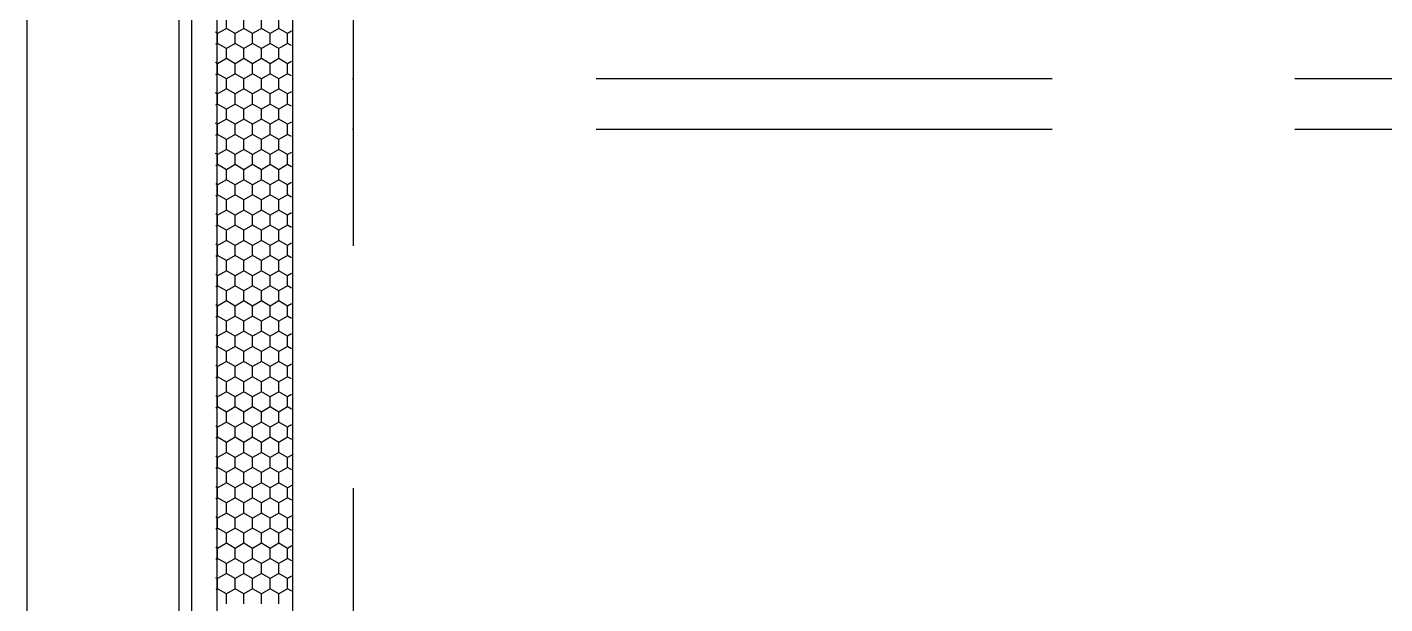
# Model space of a CAD drawing. Extents: x -1029 to 10077, y -1395 to 3524.
# Drawn here: x 575.5 to 844.1, y -486.5 to -372.3 of the extents above; entities that cross this region are included whole.
import ezdxf

# ---------------------------------------------------------------- set-up
doc = ezdxf.new("R2010")
doc.units = 0
doc.header["$LTSCALE"] = 60
doc.header["$MEASUREMENT"] = 0
doc.linetypes.add('A01$0$D1_Achse', pattern=[2.3, 0, -0.8, 1.5, 0])
for name, color, linetype in [('A01$0$D1_01 Fassadenelemente', 7, 'CONTINUOUS'), ('A01$0$D1_09 Schraffuren', 7, 'CONTINUOUS'), ('A01$0$D1_10 Gelände', 7, 'CONTINUOUS')]:
    doc.layers.add(name, color=color, linetype=linetype)

msp = doc.modelspace()

# ---------------------------------------------------------------- linework, layer by layer
at = {"layer": 'A01$0$D1_01 Fassadenelemente', "color": 252, "linetype": 'Continuous'}
for p, q in [((605.5, 0), (605.5, -711.5)), ((608, 0), (608, -709)), ((613, 0), (613, -704)), ((628, 0), (628, -674)), ((575.5, -1395.23), (575.5, -10))]:
    msp.add_line(p, q, dxfattribs=at)
at = {"layer": 'A01$0$D1_09 Schraffuren', "color": 252}
for p, q in [((614.92, -372.54), (614.92, -370.54)), ((618.38, -372.54), (618.38, -370.54)), ((621.85, -372.54), (621.85, -370.54)), ((625.31, -372.54), (625.31, -370.54)), ((613.19, -373.54), (612.78, -373.3)), ((614.92, -372.54), (613.19, -373.54)), ((616.65, -373.54), (614.92, -372.54)), ((618.38, -372.54), (616.65, -373.54)), ((620.11, -373.54), (618.38, -372.54)), ((621.85, -372.54), (620.11, -373.54)), ((623.58, -373.54), (621.85, -372.54)), ((625.31, -372.54), (623.58, -373.54)), ((627.04, -373.54), (625.31, -372.54)), ((627.78, -373.11), (627.04, -373.54)), ((613.19, -375.54), (612.78, -375.77)), ((613.19, -375.54), (613.19, -373.54)), ((614.92, -376.54), (613.19, -375.54)), ((616.65, -375.54), (614.92, -376.54)), ((616.65, -375.54), (616.65, -373.54)), ((618.38, -376.54), (616.65, -375.54)), ((620.11, -375.54), (618.38, -376.54)), ((620.11, -375.54), (620.11, -373.54)), ((621.85, -376.54), (620.11, -375.54)), ((623.58, -375.54), (621.85, -376.54)), ((623.58, -375.54), (623.58, -373.54)), ((625.31, -376.54), (623.58, -375.54)), ((627.04, -375.54), (625.31, -376.54)), ((627.04, -375.54), (627.04, -373.54)), ((627.78, -375.96), (627.04, -375.54)), ((614.92, -378.54), (613.19, -379.54)), ((614.92, -378.54), (614.92, -376.54)), ((616.65, -379.54), (614.92, -378.54)), ((618.38, -378.54), (616.65, -379.54)), ((618.38, -378.54), (618.38, -376.54)), ((620.11, -379.54), (618.38, -378.54)), ((621.85, -378.54), (620.11, -379.54)), ((621.85, -378.54), (621.85, -376.54)), ((623.58, -379.54), (621.85, -378.54)), ((625.31, -378.54), (623.58, -379.54)), ((625.31, -378.54), (625.31, -376.54)), ((627.04, -379.54), (625.31, -378.54)), ((613.19, -379.54), (612.78, -379.3)), ((613.19, -381.54), (613.19, -379.54)), ((616.65, -381.54), (616.65, -379.54)), ((620.11, -381.54), (620.11, -379.54)), ((623.58, -381.54), (623.58, -379.54)), ((627.78, -379.11), (627.04, -379.54)), ((627.04, -381.54), (627.04, -379.54)), ((613.19, -381.54), (612.78, -381.77)), ((614.92, -382.54), (613.19, -381.54)), ((616.65, -381.54), (614.92, -382.54)), ((614.92, -384.54), (614.92, -382.54)), ((618.38, -382.54), (616.65, -381.54)), ((620.11, -381.54), (618.38, -382.54)), ((618.38, -384.54), (618.38, -382.54)), ((621.85, -382.54), (620.11, -381.54)), ((623.58, -381.54), (621.85, -382.54)), ((621.85, -384.54), (621.85, -382.54)), ((625.31, -382.54), (623.58, -381.54)), ((627.04, -381.54), (625.31, -382.54)), ((625.31, -384.54), (625.31, -382.54)), ((627.78, -381.96), (627.04, -381.54)), ((613.19, -385.54), (612.79, -385.3)), ((614.92, -384.54), (613.19, -385.54)), ((613.19, -387.54), (613.19, -385.54)), ((616.65, -385.54), (614.92, -384.54)), ((618.38, -384.54), (616.65, -385.54)), ((616.65, -387.54), (616.65, -385.54)), ((620.11, -385.54), (618.38, -384.54)), ((621.85, -384.54), (620.11, -385.54)), ((620.11, -387.54), (620.11, -385.54)), ((623.58, -385.54), (621.85, -384.54)), ((625.31, -384.54), (623.58, -385.54)), ((623.58, -387.54), (623.58, -385.54)), ((627.04, -385.54), (625.31, -384.54)), ((627.79, -385.11), (627.04, -385.54)), ((627.04, -387.54), (627.04, -385.54)), ((613.19, -387.54), (612.79, -387.76)), ((614.92, -388.54), (613.19, -387.54)), ((616.65, -387.54), (614.92, -388.54)), ((614.92, -390.54), (614.92, -388.54)), ((618.38, -388.54), (616.65, -387.54)), ((620.11, -387.54), (618.38, -388.54)), ((618.38, -390.54), (618.38, -388.54)), ((621.85, -388.54), (620.11, -387.54)), ((623.58, -387.54), (621.85, -388.54)), ((621.85, -390.54), (621.85, -388.54)), ((625.31, -388.54), (623.58, -387.54)), ((627.04, -387.54), (625.31, -388.54)), ((625.31, -390.54), (625.31, -388.54)), ((627.79, -387.97), (627.04, -387.54)), ((613.19, -391.54), (612.79, -391.31)), ((614.92, -390.54), (613.19, -391.54)), ((613.19, -393.54), (613.19, -391.54)), ((616.65, -391.54), (614.92, -390.54)), ((618.38, -390.54), (616.65, -391.54)), ((616.65, -393.54), (616.65, -391.54)), ((620.11, -391.54), (618.38, -390.54)), ((621.85, -390.54), (620.11, -391.54)), ((620.11, -393.54), (620.11, -391.54)), ((623.58, -391.54), (621.85, -390.54)), ((625.31, -390.54), (623.58, -391.54)), ((623.58, -393.54), (623.58, -391.54)), ((627.04, -391.54), (625.31, -390.54)), ((627.79, -391.1), (627.04, -391.54)), ((627.04, -393.54), (627.04, -391.54)), ((613.19, -393.54), (612.79, -393.76)), ((614.92, -394.54), (613.19, -393.54)), ((616.65, -393.54), (614.92, -394.54)), ((614.92, -396.54), (614.92, -394.54)), ((618.38, -394.54), (616.65, -393.54)), ((620.11, -393.54), (618.38, -394.54)), ((618.38, -396.54), (618.38, -394.54)), ((621.85, -394.54), (620.11, -393.54)), ((623.58, -393.54), (621.85, -394.54)), ((621.85, -396.54), (621.85, -394.54)), ((625.31, -394.54), (623.58, -393.54)), ((627.04, -393.54), (625.31, -394.54)), ((625.31, -396.54), (625.31, -394.54)), ((627.79, -393.97), (627.04, -393.54)), ((613.19, -397.54), (612.79, -397.31)), ((614.92, -396.54), (613.19, -397.54)), ((613.19, -399.54), (613.19, -397.54)), ((616.65, -397.54), (614.92, -396.54)), ((618.38, -396.54), (616.65, -397.54)), ((616.65, -399.54), (616.65, -397.54)), ((620.11, -397.54), (618.38, -396.54)), ((621.85, -396.54), (620.11, -397.54)), ((620.11, -399.54), (620.11, -397.54)), ((623.58, -397.54), (621.85, -396.54)), ((625.31, -396.54), (623.58, -397.54)), ((623.58, -399.54), (623.58, -397.54)), ((627.04, -397.54), (625.31, -396.54)), ((627.79, -397.1), (627.04, -397.54)), ((627.04, -399.54), (627.04, -397.54)), ((613.19, -399.54), (612.8, -399.76)), ((614.92, -400.54), (613.19, -399.54)), ((616.65, -399.54), (614.92, -400.54)), ((618.38, -400.54), (616.65, -399.54)), ((620.11, -399.54), (618.38, -400.54)), ((621.85, -400.54), (620.11, -399.54)), ((623.58, -399.54), (621.85, -400.54)), ((625.31, -400.54), (623.58, -399.54)), ((627.04, -399.54), (625.31, -400.54)), ((627.8, -399.97), (627.04, -399.54)), ((614.92, -402.54), (613.19, -403.54)), ((614.92, -402.54), (614.92, -400.54)), ((616.65, -403.54), (614.92, -402.54)), ((618.38, -402.54), (616.65, -403.54)), ((618.38, -402.54), (618.38, -400.54)), ((620.11, -403.54), (618.38, -402.54)), ((621.85, -402.54), (620.11, -403.54)), ((621.85, -402.54), (621.85, -400.54)), ((623.58, -403.54), (621.85, -402.54)), ((625.31, -402.54), (623.58, -403.54)), ((625.31, -402.54), (625.31, -400.54)), ((627.04, -403.54), (625.31, -402.54)), ((613.19, -403.54), (612.8, -403.31)), ((613.19, -405.54), (612.8, -405.76)), ((613.19, -405.54), (613.19, -403.54)), ((614.92, -406.54), (613.19, -405.54)), ((616.65, -405.54), (614.92, -406.54)), ((616.65, -405.54), (616.65, -403.54)), ((618.38, -406.54), (616.65, -405.54)), ((620.11, -405.54), (618.38, -406.54)), ((620.11, -405.54), (620.11, -403.54)), ((621.85, -406.54), (620.11, -405.54)), ((623.58, -405.54), (621.85, -406.54)), ((623.58, -405.54), (623.58, -403.54)), ((625.31, -406.54), (623.58, -405.54)), ((627.04, -405.54), (625.31, -406.54)), ((627.8, -403.1), (627.04, -403.54)), ((627.04, -405.54), (627.04, -403.54)), ((627.8, -405.97), (627.04, -405.54)), ((614.92, -408.54), (614.92, -406.54)), ((618.38, -408.54), (618.38, -406.54)), ((621.85, -408.54), (621.85, -406.54)), ((625.31, -408.54), (625.31, -406.54)), ((613.19, -409.54), (612.8, -409.31)), ((614.92, -408.54), (613.19, -409.54)), ((613.19, -411.54), (613.19, -409.54)), ((616.65, -409.54), (614.92, -408.54)), ((618.38, -408.54), (616.65, -409.54)), ((616.65, -411.54), (616.65, -409.54)), ((620.11, -409.54), (618.38, -408.54)), ((621.85, -408.54), (620.11, -409.54)), ((620.11, -411.54), (620.11, -409.54)), ((623.58, -409.54), (621.85, -408.54)), ((625.31, -408.54), (623.58, -409.54)), ((623.58, -411.54), (623.58, -409.54)), ((627.04, -409.54), (625.31, -408.54)), ((627.8, -409.1), (627.04, -409.54)), ((627.04, -411.54), (627.04, -409.54)), ((613.19, -411.54), (612.81, -411.75)), ((614.92, -412.54), (613.19, -411.54)), ((616.65, -411.54), (614.92, -412.54)), ((614.92, -414.54), (614.92, -412.54)), ((618.38, -412.54), (616.65, -411.54)), ((620.11, -411.54), (618.38, -412.54)), ((618.38, -414.54), (618.38, -412.54)), ((621.85, -412.54), (620.11, -411.54)), ((623.58, -411.54), (621.85, -412.54)), ((621.85, -414.54), (621.85, -412.54)), ((625.31, -412.54), (623.58, -411.54)), ((627.04, -411.54), (625.31, -412.54)), ((625.31, -414.54), (625.31, -412.54)), ((627.81, -411.98), (627.04, -411.54)), ((613.19, -415.54), (612.81, -415.32)), ((614.92, -414.54), (613.19, -415.54)), ((613.19, -417.54), (613.19, -415.54)), ((616.65, -415.54), (614.92, -414.54)), ((618.38, -414.54), (616.65, -415.54)), ((616.65, -417.54), (616.65, -415.54)), ((620.11, -415.54), (618.38, -414.54)), ((621.85, -414.54), (620.11, -415.54)), ((620.11, -417.54), (620.11, -415.54)), ((623.58, -415.54), (621.85, -414.54)), ((625.31, -414.54), (623.58, -415.54)), ((623.58, -417.54), (623.58, -415.54)), ((627.04, -415.54), (625.31, -414.54)), ((627.81, -415.09), (627.04, -415.54)), ((627.04, -417.54), (627.04, -415.54)), ((613.19, -417.54), (612.81, -417.75)), ((614.92, -418.54), (613.19, -417.54)), ((616.65, -417.54), (614.92, -418.54)), ((614.92, -420.54), (614.92, -418.54)), ((618.38, -418.54), (616.65, -417.54)), ((620.11, -417.54), (618.38, -418.54)), ((618.38, -420.54), (618.38, -418.54)), ((621.85, -418.54), (620.11, -417.54)), ((623.58, -417.54), (621.85, -418.54)), ((621.85, -420.54), (621.85, -418.54)), ((625.31, -418.54), (623.58, -417.54)), ((627.04, -417.54), (625.31, -418.54)), ((625.31, -420.54), (625.31, -418.54)), ((627.81, -417.98), (627.04, -417.54)), ((613.19, -421.54), (612.81, -421.32)), ((614.92, -420.54), (613.19, -421.54)), ((613.19, -423.54), (613.19, -421.54)), ((616.65, -421.54), (614.92, -420.54)), ((618.38, -420.54), (616.65, -421.54)), ((616.65, -423.54), (616.65, -421.54)), ((620.11, -421.54), (618.38, -420.54)), ((621.85, -420.54), (620.11, -421.54)), ((620.11, -423.54), (620.11, -421.54)), ((623.58, -421.54), (621.85, -420.54)), ((625.31, -420.54), (623.58, -421.54)), ((623.58, -423.54), (623.58, -421.54)), ((627.04, -421.54), (625.31, -420.54)), ((627.81, -421.09), (627.04, -421.54)), ((627.04, -423.54), (627.04, -421.54)), ((613.19, -423.54), (612.81, -423.75)), ((614.92, -424.54), (613.19, -423.54)), ((616.65, -423.54), (614.92, -424.54)), ((618.38, -424.54), (616.65, -423.54)), ((620.11, -423.54), (618.38, -424.54)), ((621.85, -424.54), (620.11, -423.54)), ((623.58, -423.54), (621.85, -424.54)), ((625.31, -424.54), (623.58, -423.54)), ((627.04, -423.54), (625.31, -424.54)), ((627.81, -423.98), (627.04, -423.54)), ((614.92, -426.54), (613.19, -427.54)), ((614.92, -426.54), (614.92, -424.54)), ((616.65, -427.54), (614.92, -426.54)), ((618.38, -426.54), (616.65, -427.54)), ((618.38, -426.54), (618.38, -424.54)), ((620.11, -427.54), (618.38, -426.54)), ((621.85, -426.54), (620.11, -427.54)), ((621.85, -426.54), (621.85, -424.54)), ((623.58, -427.54), (621.85, -426.54)), ((625.31, -426.54), (623.58, -427.54)), ((625.31, -426.54), (625.31, -424.54)), ((627.04, -427.54), (625.31, -426.54)), ((627.82, -427.09), (627.04, -427.54)), ((613.19, -427.54), (612.82, -427.32)), ((613.19, -429.54), (612.82, -429.75)), ((613.19, -429.54), (613.19, -427.54)), ((614.92, -430.54), (613.19, -429.54)), ((616.65, -429.54), (614.92, -430.54)), ((616.65, -429.54), (616.65, -427.54)), ((618.38, -430.54), (616.65, -429.54)), ((620.11, -429.54), (618.38, -430.54)), ((620.11, -429.54), (620.11, -427.54)), ((621.85, -430.54), (620.11, -429.54)), ((623.58, -429.54), (621.85, -430.54)), ((623.58, -429.54), (623.58, -427.54)), ((625.31, -430.54), (623.58, -429.54)), ((627.04, -429.54), (625.31, -430.54)), ((627.04, -429.54), (627.04, -427.54)), ((627.82, -429.98), (627.04, -429.54)), ((614.92, -432.54), (614.92, -430.54)), ((618.38, -432.54), (618.38, -430.54)), ((621.85, -432.54), (621.85, -430.54)), ((625.31, -432.54), (625.31, -430.54)), ((613.19, -433.54), (612.82, -433.33)), ((614.92, -432.54), (613.19, -433.54)), ((613.19, -435.54), (613.19, -433.54)), ((616.65, -433.54), (614.92, -432.54)), ((618.38, -432.54), (616.65, -433.54)), ((616.65, -435.54), (616.65, -433.54)), ((620.11, -433.54), (618.38, -432.54)), ((621.85, -432.54), (620.11, -433.54)), ((620.11, -435.54), (620.11, -433.54)), ((623.58, -433.54), (621.85, -432.54)), ((625.31, -432.54), (623.58, -433.54)), ((623.58, -435.54), (623.58, -433.54)), ((627.04, -433.54), (625.31, -432.54)), ((627.82, -433.08), (627.04, -433.54)), ((627.04, -435.54), (627.04, -433.54)), ((613.19, -435.54), (612.82, -435.74)), ((614.92, -436.54), (613.19, -435.54)), ((616.65, -435.54), (614.92, -436.54)), ((614.92, -438.54), (614.92, -436.54)), ((618.38, -436.54), (616.65, -435.54)), ((620.11, -435.54), (618.38, -436.54)), ((618.38, -438.54), (618.38, -436.54)), ((621.85, -436.54), (620.11, -435.54)), ((623.58, -435.54), (621.85, -436.54)), ((621.85, -438.54), (621.85, -436.54)), ((625.31, -436.54), (623.58, -435.54)), ((627.04, -435.54), (625.31, -436.54)), ((625.31, -438.54), (625.31, -436.54)), ((627.82, -435.99), (627.04, -435.54)), ((613.19, -439.54), (612.83, -439.33)), ((614.92, -438.54), (613.19, -439.54)), ((613.19, -441.54), (613.19, -439.54)), ((616.65, -439.54), (614.92, -438.54)), ((618.38, -438.54), (616.65, -439.54)), ((616.65, -441.54), (616.65, -439.54)), ((620.11, -439.54), (618.38, -438.54)), ((621.85, -438.54), (620.11, -439.54)), ((620.11, -441.54), (620.11, -439.54)), ((623.58, -439.54), (621.85, -438.54)), ((625.31, -438.54), (623.58, -439.54)), ((623.58, -441.54), (623.58, -439.54)), ((627.04, -439.54), (625.31, -438.54)), ((627.83, -439.08), (627.04, -439.54)), ((627.04, -441.54), (627.04, -439.54)), ((613.19, -441.54), (612.83, -441.74)), ((614.92, -442.54), (613.19, -441.54)), ((616.65, -441.54), (614.92, -442.54)), ((614.92, -444.54), (614.92, -442.54)), ((618.38, -442.54), (616.65, -441.54)), ((620.11, -441.54), (618.38, -442.54)), ((618.38, -444.54), (618.38, -442.54)), ((621.85, -442.54), (620.11, -441.54)), ((623.58, -441.54), (621.85, -442.54)), ((621.85, -444.54), (621.85, -442.54)), ((625.31, -442.54), (623.58, -441.54)), ((627.04, -441.54), (625.31, -442.54)), ((625.31, -444.54), (625.31, -442.54)), ((627.83, -441.99), (627.04, -441.54)), ((613.19, -445.54), (612.83, -445.33)), ((614.92, -444.54), (613.19, -445.54)), ((613.19, -447.54), (613.19, -445.54)), ((616.65, -445.54), (614.92, -444.54)), ((618.38, -444.54), (616.65, -445.54)), ((616.65, -447.54), (616.65, -445.54)), ((620.11, -445.54), (618.38, -444.54)), ((621.85, -444.54), (620.11, -445.54)), ((620.11, -447.54), (620.11, -445.54)), ((623.58, -445.54), (621.85, -444.54)), ((625.31, -444.54), (623.58, -445.54)), ((623.58, -447.54), (623.58, -445.54)), ((627.04, -445.54), (625.31, -444.54)), ((627.83, -445.08), (627.04, -445.54)), ((627.04, -447.54), (627.04, -445.54)), ((613.19, -447.54), (612.83, -447.74)), ((614.92, -448.54), (613.19, -447.54)), ((616.65, -447.54), (614.92, -448.54)), ((614.92, -450.54), (614.92, -448.54)), ((618.38, -448.54), (616.65, -447.54)), ((620.11, -447.54), (618.38, -448.54)), ((618.38, -450.54), (618.38, -448.54)), ((621.85, -448.54), (620.11, -447.54)), ((623.58, -447.54), (621.85, -448.54)), ((621.85, -450.54), (621.85, -448.54)), ((625.31, -448.54), (623.58, -447.54)), ((627.04, -447.54), (625.31, -448.54)), ((625.31, -450.54), (625.31, -448.54)), ((627.83, -447.99), (627.04, -447.54)), ((614.92, -450.54), (613.19, -451.54)), ((616.65, -451.54), (614.92, -450.54)), ((618.38, -450.54), (616.65, -451.54)), ((620.11, -451.54), (618.38, -450.54)), ((621.85, -450.54), (620.11, -451.54)), ((623.58, -451.54), (621.85, -450.54)), ((625.31, -450.54), (623.58, -451.54)), ((627.04, -451.54), (625.31, -450.54)), ((627.83, -451.08), (627.04, -451.54)), ((613.19, -451.54), (612.83, -451.33)), ((613.19, -453.54), (612.84, -453.74)), ((613.19, -453.54), (613.19, -451.54)), ((614.92, -454.54), (613.19, -453.54)), ((616.65, -453.54), (614.92, -454.54)), ((616.65, -453.54), (616.65, -451.54)), ((618.38, -454.54), (616.65, -453.54)), ((620.11, -453.54), (618.38, -454.54)), ((620.11, -453.54), (620.11, -451.54)), ((621.85, -454.54), (620.11, -453.54)), ((623.58, -453.54), (621.85, -454.54)), ((623.58, -453.54), (623.58, -451.54)), ((625.31, -454.54), (623.58, -453.54)), ((627.04, -453.54), (625.31, -454.54)), ((627.04, -453.54), (627.04, -451.54)), ((627.84, -453.99), (627.04, -453.54)), ((614.92, -456.54), (613.19, -457.54)), ((614.92, -456.54), (614.92, -454.54)), ((616.65, -457.54), (614.92, -456.54)), ((618.38, -456.54), (616.65, -457.54)), ((618.38, -456.54), (618.38, -454.54)), ((620.11, -457.54), (618.38, -456.54)), ((621.85, -456.54), (620.11, -457.54)), ((621.85, -456.54), (621.85, -454.54)), ((623.58, -457.54), (621.85, -456.54)), ((625.31, -456.54), (623.58, -457.54)), ((625.31, -456.54), (625.31, -454.54)), ((627.04, -457.54), (625.31, -456.54)), ((613.19, -457.54), (612.84, -457.34)), ((613.19, -459.54), (613.19, -457.54)), ((616.65, -459.54), (616.65, -457.54)), ((620.11, -459.54), (620.11, -457.54)), ((623.58, -459.54), (623.58, -457.54)), ((627.84, -457.07), (627.04, -457.54)), ((627.04, -459.54), (627.04, -457.54)), ((613.19, -459.54), (612.84, -459.73)), ((614.92, -460.54), (613.19, -459.54)), ((616.65, -459.54), (614.92, -460.54)), ((614.92, -462.54), (614.92, -460.54)), ((618.38, -460.54), (616.65, -459.54)), ((620.11, -459.54), (618.38, -460.54)), ((618.38, -462.54), (618.38, -460.54)), ((621.85, -460.54), (620.11, -459.54)), ((623.58, -459.54), (621.85, -460.54)), ((621.85, -462.54), (621.85, -460.54)), ((625.31, -460.54), (623.58, -459.54)), ((627.04, -459.54), (625.31, -460.54)), ((625.31, -462.54), (625.31, -460.54)), ((627.84, -460), (627.04, -459.54)), ((613.19, -463.54), (612.84, -463.34)), ((614.92, -462.54), (613.19, -463.54)), ((613.19, -465.54), (613.19, -463.54)), ((616.65, -463.54), (614.92, -462.54)), ((618.38, -462.54), (616.65, -463.54)), ((616.65, -465.54), (616.65, -463.54)), ((620.11, -463.54), (618.38, -462.54)), ((621.85, -462.54), (620.11, -463.54)), ((620.11, -465.54), (620.11, -463.54)), ((623.58, -463.54), (621.85, -462.54)), ((625.31, -462.54), (623.58, -463.54)), ((623.58, -465.54), (623.58, -463.54)), ((627.04, -463.54), (625.31, -462.54)), ((627.84, -463.07), (627.04, -463.54)), ((627.04, -465.54), (627.04, -463.54)), ((613.19, -465.54), (612.85, -465.73)), ((614.92, -466.54), (613.19, -465.54)), ((616.65, -465.54), (614.92, -466.54)), ((614.92, -468.54), (614.92, -466.54)), ((618.38, -466.54), (616.65, -465.54)), ((620.11, -465.54), (618.38, -466.54)), ((618.38, -468.54), (618.38, -466.54)), ((621.85, -466.54), (620.11, -465.54)), ((623.58, -465.54), (621.85, -466.54)), ((621.85, -468.54), (621.85, -466.54)), ((625.31, -466.54), (623.58, -465.54)), ((627.04, -465.54), (625.31, -466.54)), ((625.31, -468.54), (625.31, -466.54)), ((627.85, -466), (627.04, -465.54)), ((613.19, -469.54), (612.85, -469.34)), ((614.92, -468.54), (613.19, -469.54)), ((613.19, -471.54), (613.19, -469.54)), ((616.65, -469.54), (614.92, -468.54)), ((618.38, -468.54), (616.65, -469.54)), ((616.65, -471.54), (616.65, -469.54)), ((620.11, -469.54), (618.38, -468.54)), ((621.85, -468.54), (620.11, -469.54)), ((620.11, -471.54), (620.11, -469.54)), ((623.58, -469.54), (621.85, -468.54)), ((625.31, -468.54), (623.58, -469.54)), ((623.58, -471.54), (623.58, -469.54)), ((627.04, -469.54), (625.31, -468.54)), ((627.85, -469.07), (627.04, -469.54)), ((627.04, -471.54), (627.04, -469.54)), ((613.19, -471.54), (612.85, -471.73)), ((614.92, -472.54), (613.19, -471.54)), ((616.65, -471.54), (614.92, -472.54)), ((614.92, -474.54), (614.92, -472.54)), ((618.38, -472.54), (616.65, -471.54)), ((620.11, -471.54), (618.38, -472.54)), ((618.38, -474.54), (618.38, -472.54)), ((621.85, -472.54), (620.11, -471.54)), ((623.58, -471.54), (621.85, -472.54)), ((621.85, -474.54), (621.85, -472.54)), ((625.31, -472.54), (623.58, -471.54)), ((627.04, -471.54), (625.31, -472.54)), ((625.31, -474.54), (625.31, -472.54)), ((627.85, -472), (627.04, -471.54)), ((613.19, -475.54), (612.85, -475.34)), ((614.92, -474.54), (613.19, -475.54)), ((616.65, -475.54), (614.92, -474.54)), ((618.38, -474.54), (616.65, -475.54)), ((620.11, -475.54), (618.38, -474.54)), ((621.85, -474.54), (620.11, -475.54)), ((623.58, -475.54), (621.85, -474.54)), ((625.31, -474.54), (623.58, -475.54)), ((627.04, -475.54), (625.31, -474.54)), ((627.85, -475.07), (627.04, -475.54)), ((613.19, -477.54), (612.85, -477.73)), ((613.19, -477.54), (613.19, -475.54)), ((614.92, -478.54), (613.19, -477.54)), ((616.65, -477.54), (614.92, -478.54)), ((616.65, -477.54), (616.65, -475.54)), ((618.38, -478.54), (616.65, -477.54)), ((620.11, -477.54), (618.38, -478.54)), ((620.11, -477.54), (620.11, -475.54)), ((621.85, -478.54), (620.11, -477.54)), ((623.58, -477.54), (621.85, -478.54)), ((623.58, -477.54), (623.58, -475.54)), ((625.31, -478.54), (623.58, -477.54)), ((627.04, -477.54), (625.31, -478.54)), ((627.04, -477.54), (627.04, -475.54)), ((627.85, -478), (627.04, -477.54)), ((614.92, -480.54), (613.19, -481.54)), ((614.92, -480.54), (614.92, -478.54)), ((616.65, -481.54), (614.92, -480.54)), ((618.38, -480.54), (616.65, -481.54)), ((618.38, -480.54), (618.38, -478.54)), ((620.11, -481.54), (618.38, -480.54)), ((621.85, -480.54), (620.11, -481.54)), ((621.85, -480.54), (621.85, -478.54)), ((623.58, -481.54), (621.85, -480.54)), ((625.31, -480.54), (623.58, -481.54)), ((625.31, -480.54), (625.31, -478.54)), ((627.04, -481.54), (625.31, -480.54)), ((613.19, -481.54), (612.86, -481.35)), ((613.19, -483.54), (613.19, -481.54)), ((616.65, -483.54), (616.65, -481.54)), ((620.11, -483.54), (620.11, -481.54)), ((623.58, -483.54), (623.58, -481.54)), ((627.86, -481.06), (627.04, -481.54)), ((627.04, -483.54), (627.04, -481.54)), ((613.19, -483.54), (612.86, -483.72)), ((614.92, -484.54), (613.19, -483.54)), ((616.65, -483.54), (614.92, -484.54)), ((614.92, -486.54), (614.92, -484.54)), ((618.38, -484.54), (616.65, -483.54)), ((620.11, -483.54), (618.38, -484.54)), ((618.38, -486.54), (618.38, -484.54)), ((621.85, -484.54), (620.11, -483.54)), ((623.58, -483.54), (621.85, -484.54)), ((621.85, -486.54), (621.85, -484.54)), ((625.31, -484.54), (623.58, -483.54)), ((627.04, -483.54), (625.31, -484.54)), ((625.31, -486.54), (625.31, -484.54)), ((627.86, -484.01), (627.04, -483.54))]:
    msp.add_line(p, q, dxfattribs=at)
at = {"layer": 'A01$0$D1_10 Gelände', "color": 252, "linetype": 'A01$0$D1_Achse'}
for p, q in [((640, -0.9), (640, -606)), ((640, -382.5), (1085, -382.5)), ((640, -392.5), (1085, -392.5))]:
    msp.add_line(p, q, dxfattribs=at)

doc.saveas('drawing.dxf')
